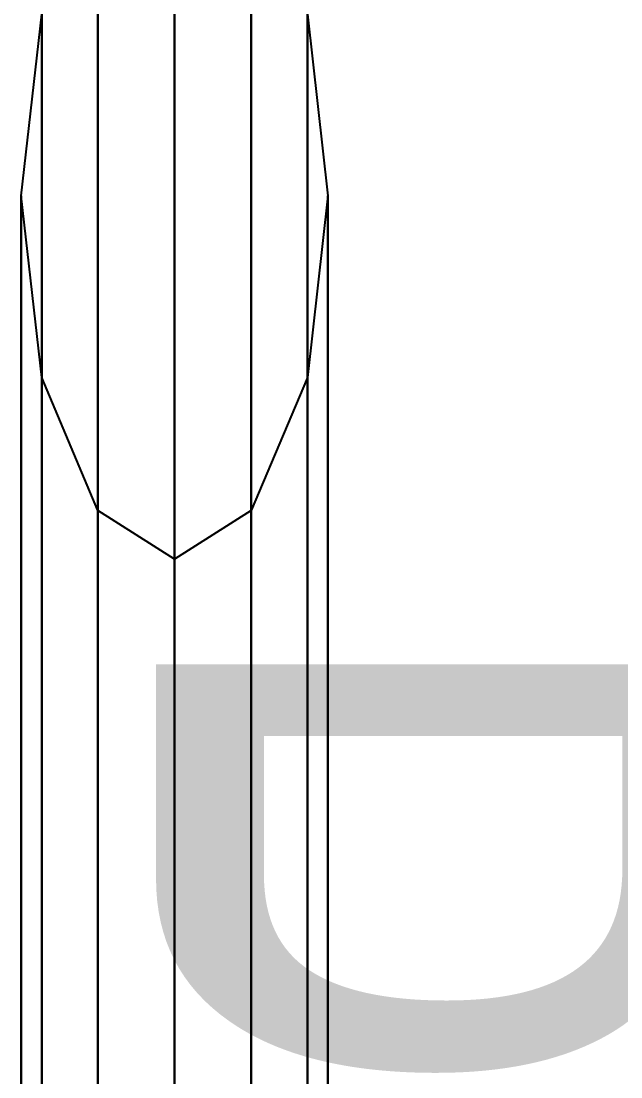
# Model space of a CAD drawing. Extents: x -170 to 1783, y -20 to 1205.
# Drawn here: x 21.123 to 23.536, y 755.049 to 759.297 of the extents above; entities that cross this region are included whole.
import ezdxf

# ---------------------------------------------------------------- set-up
doc = ezdxf.new("R2010")
doc.units = 0
doc.header["$LTSCALE"] = 96
doc.header["$MEASUREMENT"] = 0
for name, color, linetype in [('A-FURN-3-POWER-BFM-CONDUIT', 7, 'Continuous'), ('MAIN_ELECTRICAL', 7, 'Continuous'), ('SM', 7, 'Continuous')]:
    doc.layers.add(name, color=color, linetype=linetype)

# ---------------------------------------------------------------- blocks, each defined once
blk = doc.blocks.new('EC-BFM-1')
at = {"layer": 'A-FURN-3-POWER-BFM-CONDUIT', "color": 40, "linetype": 'Continuous'}
for points in [[(-0.745, -1.495, 2.2405), (-0.745, -1.5778, 2.5492), (-6.1434, -1.5778), (-5.4128, -1.495)], [(-0.745, -1.5778, 1.9317), (-0.745, -1.495, 2.2405), (-5.4128, -1.495), (-4.6822, -1.5778)], [(-0.745, -1.5778, 2.5492), (-0.745, -1.8038, 2.7752), (-6.6782, -1.8038), (-6.1434, -1.5778)], [(-0.745, -1.8038, 1.7057), (-0.745, -1.5778, 1.9317), (-4.6822, -1.5778), (-4.1474, -1.8038)], [(-0.745, -1.8038, 2.7752), (-0.745, -2.1125, 2.858), (-6.8739, -2.1125), (-6.6782, -1.8038)], [(-0.745, -2.1125, 1.623), (-0.745, -1.8038, 1.7057), (-4.1474, -1.8038), (-3.9517, -2.1125)], [(-0.745, -2.1125, 2.858), (-0.745, -2.4213, 2.7752), (-6.6782, -2.4213), (-6.8739, -2.1125)], [(-0.745, -2.4213, 1.7057), (-0.745, -2.1125, 1.623), (-3.9517, -2.1125), (-4.1474, -2.4213)], [(-0.745, -2.4213, 2.7752), (-0.745, -2.6473, 2.5492), (-6.1434, -2.6473), (-6.6782, -2.4213)], [(-0.745, -2.6473, 1.9317), (-0.745, -2.4213, 1.7057), (-4.1474, -2.4213), (-4.6822, -2.6473)], [(-0.745, -2.6473, 2.5492), (-0.745, -2.73, 2.2405), (-5.4128, -2.73), (-6.1434, -2.6473)], [(-0.745, -2.73, 2.2405), (-0.745, -2.6473, 1.9317), (-4.6822, -2.6473), (-5.4128, -2.73)]]:
    blk.add_3dface(points, dxfattribs=at)
at = {"layer": 'SM', "color": 60, "linetype": 'Continuous', "width": 0.577333}
blk.add_text('B', height=4, dxfattribs=at).set_placement((-3.7815, -2.187))
blk.add_text('B', height=4, dxfattribs=at).set_placement((-3.7815, -2.187))
blk.add_text('B', height=4, dxfattribs=at).set_placement((-3.7815, -2.187))
blk.add_text('B', height=4, dxfattribs=at).set_placement((-3.7815, -2.187))
blk.add_text('B', height=4, dxfattribs=at).set_placement((-3.7815, -2.187))
blk.add_text('B', height=4, dxfattribs=at).set_placement((-3.7815, -2.187))
blk.add_text('B', height=4, dxfattribs=at).set_placement((-3.7815, -2.187))

msp = doc.modelspace()

# ---------------------------------------------------------------- block references
at = {"layer": 'MAIN_ELECTRICAL', "color": 47, "linetype": 'Continuous', "rotation": 270}
msp.add_blockref('EC-BFM-1', (23.85254, 753.18092), dxfattribs=at)

doc.saveas('drawing.dxf')
